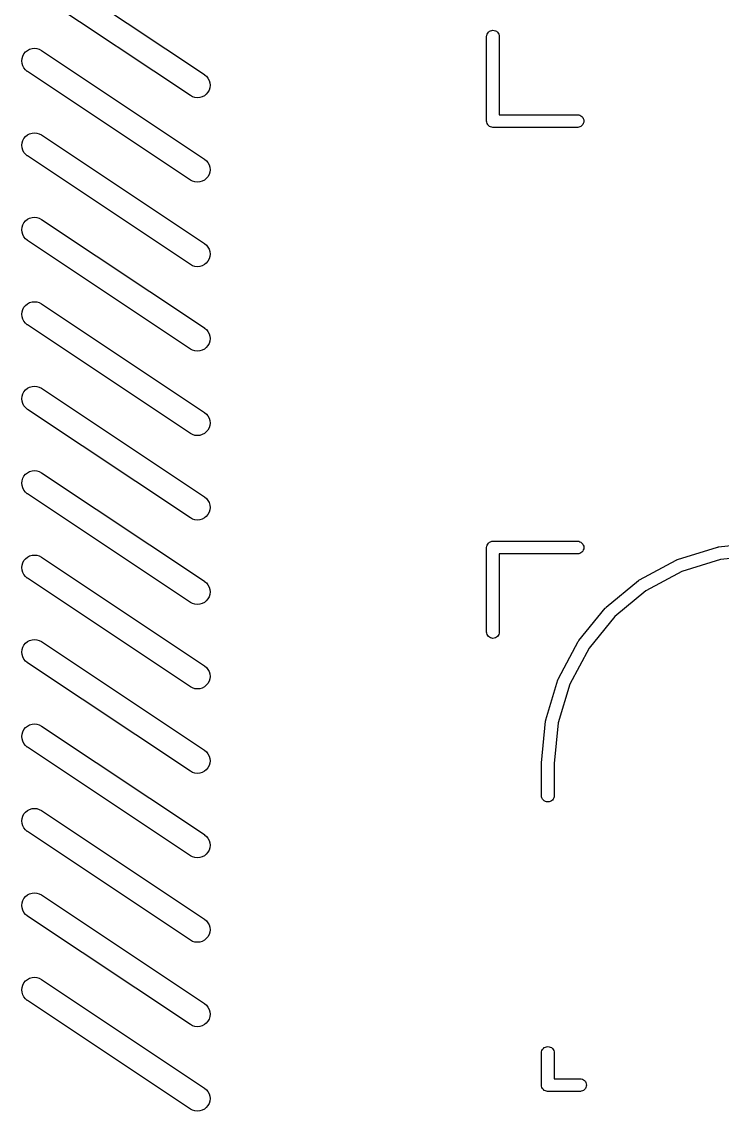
# Model space of a CAD drawing. Extents: x -13 to 127, y -89 to 15.
# Drawn here: x -12.58 to -4.29, y -75.87 to -62.97 of the extents above; entities that cross this region are included whole.
import ezdxf

# ---------------------------------------------------------------- set-up
doc = ezdxf.new("R2010")
doc.units = 0
doc.layers.add('BLACK', color=7, linetype='CONTINUOUS')

msp = doc.modelspace()

# ---------------------------------------------------------------- linework, layer by layer
at = {"layer": 'BLACK', "linetype": 'CONTINUOUS'}
for p, q in [((-12.3451, -62.3138), (-10.4165, -63.5995)), ((-10.5829, -63.8491), (-12.5115, -62.5634)), ((-7.02884, -63.0804), (-7.0147, -63.0761)), ((-7.0147, -63.0761), (-7, -63.0746)), ((-7, -63.0746), (-6.9853, -63.0761)), ((-6.9853, -63.0761), (-6.97116, -63.0804)), ((-7.075, -63.1463), (-7.07391, -63.1353)), ((-7.075, -64.1463), (-7.075, -63.1463)), ((-7.07391, -63.1353), (-7.06962, -63.1212)), ((-7.06962, -63.1212), (-7.06266, -63.1081)), ((-7.06266, -63.1081), (-7.05329, -63.0967)), ((-7.05329, -63.0967), (-7.04187, -63.0873)), ((-7.04187, -63.0873), (-7.02884, -63.0804)), ((-6.97116, -63.0804), (-6.95813, -63.0873)), ((-6.95813, -63.0873), (-6.94671, -63.0967)), ((-6.94671, -63.0967), (-6.93734, -63.1081)), ((-6.93734, -63.1081), (-6.93037, -63.1212)), ((-6.93037, -63.1212), (-6.92609, -63.1353)), ((-6.92609, -63.1353), (-6.925, -63.1463)), ((-6.925, -63.1463), (-6.925, -64.075)), ((-12.5525, -63.3545), (-12.5338, -63.332)), ((-12.5338, -63.332), (-12.5111, -63.3135)), ((-12.5111, -63.3135), (-12.4852, -63.2998)), ((-12.4852, -63.2998), (-12.4572, -63.2914)), ((-12.4572, -63.2914), (-12.428, -63.2886)), ((-12.428, -63.2886), (-12.3989, -63.2915)), ((-12.3989, -63.2915), (-12.3709, -63.3)), ((-12.3709, -63.3), (-12.3451, -63.3138)), ((-12.3451, -63.3138), (-10.4165, -64.5995)), ((-12.5783, -63.4373), (-12.5752, -63.4082)), ((-12.5757, -63.4664), (-12.5783, -63.4373)), ((-12.5675, -63.4945), (-12.5757, -63.4664)), ((-12.5752, -63.4082), (-12.5665, -63.3802)), ((-12.5665, -63.3802), (-12.5525, -63.3545)), ((-12.5539, -63.5205), (-12.5675, -63.4945)), ((-12.5356, -63.5434), (-12.5539, -63.5205)), ((-12.5132, -63.5622), (-12.5356, -63.5434)), ((-12.5115, -63.5634), (-12.5132, -63.5622)), ((-10.5829, -64.8491), (-12.5115, -63.5634)), ((-10.4165, -63.5995), (-10.4148, -63.6007)), ((-10.4148, -63.6007), (-10.3924, -63.6195)), ((-10.3924, -63.6195), (-10.3741, -63.6423)), ((-10.3741, -63.6423), (-10.3605, -63.6683)), ((-10.3605, -63.6683), (-10.3523, -63.6964)), ((-10.3523, -63.6964), (-10.3497, -63.7256)), ((-10.5571, -63.8629), (-10.5829, -63.8491)), ((-10.4169, -63.8494), (-10.4428, -63.8631)), ((-10.3942, -63.8309), (-10.4169, -63.8494)), ((-10.3755, -63.8084), (-10.3942, -63.8309)), ((-10.3615, -63.7826), (-10.3755, -63.8084)), ((-10.3528, -63.7547), (-10.3615, -63.7826)), ((-10.3497, -63.7256), (-10.3528, -63.7547)), ((-10.5291, -63.8714), (-10.5571, -63.8629)), ((-10.4999, -63.8743), (-10.5291, -63.8714)), ((-10.4708, -63.8715), (-10.4999, -63.8743)), ((-10.4428, -63.8631), (-10.4708, -63.8715)), ((-6.925, -64.075), (-5.99632, -64.075)), ((-5.99632, -64.075), (-5.9853, -64.0761)), ((-5.9853, -64.0761), (-5.97116, -64.0804)), ((-5.97116, -64.0804), (-5.95813, -64.0873)), ((-5.95813, -64.0873), (-5.94671, -64.0967)), ((-5.94671, -64.0967), (-5.93734, -64.1081)), ((-5.93734, -64.1081), (-5.93037, -64.1212)), ((-7.07536, -64.15), (-7.075, -64.1463)), ((-7.07391, -64.1647), (-7.07536, -64.15)), ((-7.06962, -64.1788), (-7.07391, -64.1647)), ((-7.06266, -64.1919), (-7.06962, -64.1788)), ((-7.05887, -64.1965), (-7.06266, -64.1919)), ((-7.05329, -64.2033), (-7.05887, -64.1965)), ((-7.04187, -64.2127), (-7.05329, -64.2033)), ((-7.02884, -64.2196), (-7.04187, -64.2127)), ((-7.0147, -64.2239), (-7.02884, -64.2196)), ((-7, -64.2254), (-7.0147, -64.2239)), ((-6.99632, -64.225), (-7, -64.2254)), ((-5.99632, -64.225), (-6.99632, -64.225)), ((-5.9853, -64.2239), (-5.99632, -64.225)), ((-5.97116, -64.2196), (-5.9853, -64.2239)), ((-5.95813, -64.2127), (-5.97116, -64.2196)), ((-5.94671, -64.2033), (-5.95813, -64.2127)), ((-5.93734, -64.1919), (-5.94671, -64.2033)), ((-5.93037, -64.1788), (-5.93734, -64.1919)), ((-5.93037, -64.1212), (-5.92609, -64.1353)), ((-5.92609, -64.1647), (-5.93037, -64.1788)), ((-5.92609, -64.1353), (-5.92464, -64.15)), ((-5.92464, -64.15), (-5.92609, -64.1647)), ((-12.5665, -64.3802), (-12.5525, -64.3545)), ((-12.5525, -64.3545), (-12.5338, -64.332)), ((-12.5338, -64.332), (-12.5111, -64.3135)), ((-12.5111, -64.3135), (-12.4852, -64.2998)), ((-12.4852, -64.2998), (-12.4572, -64.2914)), ((-12.4572, -64.2914), (-12.428, -64.2886)), ((-12.428, -64.2886), (-12.3989, -64.2915)), ((-12.3989, -64.2915), (-12.3709, -64.3)), ((-12.3709, -64.3), (-12.3451, -64.3138)), ((-12.3451, -64.3138), (-10.4165, -65.5995)), ((-12.5783, -64.4373), (-12.5752, -64.4082)), ((-12.5757, -64.4664), (-12.5783, -64.4373)), ((-12.5675, -64.4945), (-12.5757, -64.4664)), ((-12.5752, -64.4082), (-12.5665, -64.3802)), ((-12.5539, -64.5205), (-12.5675, -64.4945)), ((-12.5356, -64.5434), (-12.5539, -64.5205)), ((-12.5132, -64.5622), (-12.5356, -64.5434)), ((-12.5115, -64.5634), (-12.5132, -64.5622)), ((-10.5829, -65.8491), (-12.5115, -64.5634)), ((-10.4165, -64.5995), (-10.4148, -64.6007)), ((-10.4148, -64.6007), (-10.3924, -64.6195)), ((-10.3924, -64.6195), (-10.3741, -64.6423)), ((-10.3741, -64.6423), (-10.3605, -64.6683)), ((-10.3528, -64.7547), (-10.3615, -64.7826)), ((-10.3605, -64.6683), (-10.3523, -64.6964)), ((-10.3497, -64.7256), (-10.3528, -64.7547)), ((-10.3523, -64.6964), (-10.3497, -64.7256)), ((-10.5571, -64.8629), (-10.5829, -64.8491)), ((-10.5291, -64.8714), (-10.5571, -64.8629)), ((-10.4999, -64.8743), (-10.5291, -64.8714)), ((-10.4708, -64.8715), (-10.4999, -64.8743)), ((-10.4428, -64.8631), (-10.4708, -64.8715)), ((-10.4169, -64.8494), (-10.4428, -64.8631)), ((-10.3942, -64.8309), (-10.4169, -64.8494)), ((-10.3755, -64.8084), (-10.3942, -64.8309)), ((-10.3615, -64.7826), (-10.3755, -64.8084)), ((-12.5752, -65.4082), (-12.5665, -65.3802)), ((-12.5665, -65.3802), (-12.5525, -65.3545)), ((-12.5525, -65.3545), (-12.5338, -65.332)), ((-12.5338, -65.332), (-12.5111, -65.3135)), ((-12.5111, -65.3135), (-12.4852, -65.2998)), ((-12.4852, -65.2998), (-12.4572, -65.2914)), ((-12.4572, -65.2914), (-12.428, -65.2886)), ((-12.428, -65.2886), (-12.3989, -65.2915)), ((-12.3989, -65.2915), (-12.3709, -65.3)), ((-12.3709, -65.3), (-12.3451, -65.3138)), ((-12.3451, -65.3138), (-10.4165, -66.5995)), ((-12.5783, -65.4373), (-12.5752, -65.4082)), ((-12.5757, -65.4664), (-12.5783, -65.4373)), ((-12.5675, -65.4945), (-12.5757, -65.4664)), ((-12.5539, -65.5205), (-12.5675, -65.4945)), ((-12.5356, -65.5434), (-12.5539, -65.5205)), ((-12.5132, -65.5622), (-12.5356, -65.5434)), ((-12.5115, -65.5634), (-12.5132, -65.5622)), ((-10.5829, -66.8491), (-12.5115, -65.5634)), ((-10.4165, -65.5995), (-10.4148, -65.6007)), ((-10.4148, -65.6007), (-10.3924, -65.6195)), ((-10.3924, -65.6195), (-10.3741, -65.6423)), ((-10.3741, -65.6423), (-10.3605, -65.6683)), ((-10.3615, -65.7826), (-10.3755, -65.8084)), ((-10.3528, -65.7547), (-10.3615, -65.7826)), ((-10.3605, -65.6683), (-10.3523, -65.6964)), ((-10.3497, -65.7256), (-10.3528, -65.7547)), ((-10.3523, -65.6964), (-10.3497, -65.7256)), ((-10.5571, -65.8629), (-10.5829, -65.8491)), ((-10.5291, -65.8714), (-10.5571, -65.8629)), ((-10.4999, -65.8743), (-10.5291, -65.8714)), ((-10.4708, -65.8715), (-10.4999, -65.8743)), ((-10.4428, -65.8631), (-10.4708, -65.8715)), ((-10.4169, -65.8494), (-10.4428, -65.8631)), ((-10.3942, -65.8309), (-10.4169, -65.8494)), ((-10.3755, -65.8084), (-10.3942, -65.8309)), ((-12.5111, -66.3135), (-12.4852, -66.2998)), ((-12.4852, -66.2998), (-12.4572, -66.2914)), ((-12.4572, -66.2914), (-12.428, -66.2886)), ((-12.428, -66.2886), (-12.3989, -66.2915)), ((-12.3989, -66.2915), (-12.3709, -66.3)), ((-12.3709, -66.3), (-12.3451, -66.3138)), ((-12.5783, -66.4373), (-12.5752, -66.4082)), ((-12.5752, -66.4082), (-12.5665, -66.3802)), ((-12.5665, -66.3802), (-12.5525, -66.3545)), ((-12.5525, -66.3545), (-12.5338, -66.332)), ((-12.5338, -66.332), (-12.5111, -66.3135)), ((-12.3451, -66.3138), (-10.4165, -67.5995)), ((-12.5757, -66.4664), (-12.5783, -66.4373)), ((-12.5675, -66.4945), (-12.5757, -66.4664)), ((-12.5539, -66.5205), (-12.5675, -66.4945)), ((-12.5356, -66.5434), (-12.5539, -66.5205)), ((-12.5132, -66.5622), (-12.5356, -66.5434)), ((-12.5115, -66.5634), (-12.5132, -66.5622)), ((-10.5829, -67.8491), (-12.5115, -66.5634)), ((-10.4165, -66.5995), (-10.4148, -66.6007)), ((-10.4148, -66.6007), (-10.3924, -66.6195)), ((-10.3924, -66.6195), (-10.3741, -66.6423)), ((-10.3741, -66.6423), (-10.3605, -66.6683)), ((-10.3605, -66.6683), (-10.3523, -66.6964)), ((-10.3755, -66.8084), (-10.3942, -66.8309)), ((-10.3615, -66.7826), (-10.3755, -66.8084)), ((-10.3528, -66.7547), (-10.3615, -66.7826)), ((-10.3497, -66.7256), (-10.3528, -66.7547)), ((-10.3523, -66.6964), (-10.3497, -66.7256)), ((-10.5571, -66.8629), (-10.5829, -66.8491)), ((-10.5291, -66.8714), (-10.5571, -66.8629)), ((-10.4999, -66.8743), (-10.5291, -66.8714)), ((-10.4708, -66.8715), (-10.4999, -66.8743)), ((-10.4428, -66.8631), (-10.4708, -66.8715)), ((-10.4169, -66.8494), (-10.4428, -66.8631)), ((-10.3942, -66.8309), (-10.4169, -66.8494)), ((-12.5525, -67.3545), (-12.5338, -67.332)), ((-12.5338, -67.332), (-12.5111, -67.3135)), ((-12.5111, -67.3135), (-12.4852, -67.2998)), ((-12.4852, -67.2998), (-12.4572, -67.2914)), ((-12.4572, -67.2914), (-12.428, -67.2886)), ((-12.428, -67.2886), (-12.3989, -67.2915)), ((-12.3989, -67.2915), (-12.3709, -67.3)), ((-12.3709, -67.3), (-12.3451, -67.3138)), ((-12.3451, -67.3138), (-10.4165, -68.5995)), ((-12.5783, -67.4373), (-12.5752, -67.4082)), ((-12.5757, -67.4664), (-12.5783, -67.4373)), ((-12.5752, -67.4082), (-12.5665, -67.3802)), ((-12.5665, -67.3802), (-12.5525, -67.3545)), ((-12.5675, -67.4945), (-12.5757, -67.4664)), ((-12.5539, -67.5205), (-12.5675, -67.4945)), ((-12.5356, -67.5434), (-12.5539, -67.5205)), ((-12.5132, -67.5622), (-12.5356, -67.5434)), ((-12.5115, -67.5634), (-12.5132, -67.5622)), ((-10.5829, -68.8491), (-12.5115, -67.5634)), ((-10.4165, -67.5995), (-10.4148, -67.6007)), ((-10.4148, -67.6007), (-10.3924, -67.6195)), ((-10.3924, -67.6195), (-10.3741, -67.6423)), ((-10.3741, -67.6423), (-10.3605, -67.6683)), ((-10.3605, -67.6683), (-10.3523, -67.6964)), ((-10.3523, -67.6964), (-10.3497, -67.7256)), ((-10.5571, -67.8629), (-10.5829, -67.8491)), ((-10.4169, -67.8494), (-10.4428, -67.8631)), ((-10.3942, -67.8309), (-10.4169, -67.8494)), ((-10.3755, -67.8084), (-10.3942, -67.8309)), ((-10.3615, -67.7826), (-10.3755, -67.8084)), ((-10.3528, -67.7547), (-10.3615, -67.7826)), ((-10.3497, -67.7256), (-10.3528, -67.7547)), ((-10.5291, -67.8714), (-10.5571, -67.8629)), ((-10.4999, -67.8743), (-10.5291, -67.8714)), ((-10.4708, -67.8715), (-10.4999, -67.8743)), ((-10.4428, -67.8631), (-10.4708, -67.8715)), ((-12.5665, -68.3802), (-12.5525, -68.3545)), ((-12.5525, -68.3545), (-12.5338, -68.332)), ((-12.5338, -68.332), (-12.5111, -68.3135)), ((-12.5111, -68.3135), (-12.4852, -68.2998)), ((-12.4852, -68.2998), (-12.4572, -68.2914)), ((-12.4572, -68.2914), (-12.428, -68.2886)), ((-12.428, -68.2886), (-12.3989, -68.2915)), ((-12.3989, -68.2915), (-12.3709, -68.3)), ((-12.3709, -68.3), (-12.3451, -68.3138)), ((-12.3451, -68.3138), (-10.4165, -69.5995)), ((-12.5783, -68.4373), (-12.5752, -68.4082)), ((-12.5757, -68.4664), (-12.5783, -68.4373)), ((-12.5675, -68.4945), (-12.5757, -68.4664)), ((-12.5752, -68.4082), (-12.5665, -68.3802)), ((-12.5539, -68.5205), (-12.5675, -68.4945)), ((-12.5356, -68.5434), (-12.5539, -68.5205)), ((-12.5132, -68.5622), (-12.5356, -68.5434)), ((-12.5115, -68.5634), (-12.5132, -68.5622)), ((-10.5829, -69.8491), (-12.5115, -68.5634)), ((-10.4165, -68.5995), (-10.4148, -68.6007)), ((-10.4148, -68.6007), (-10.3924, -68.6195)), ((-10.3924, -68.6195), (-10.3741, -68.6423)), ((-10.3741, -68.6423), (-10.3605, -68.6683)), ((-10.3528, -68.7547), (-10.3615, -68.7826)), ((-10.3605, -68.6683), (-10.3523, -68.6964)), ((-10.3497, -68.7256), (-10.3528, -68.7547)), ((-10.3523, -68.6964), (-10.3497, -68.7256)), ((-10.5571, -68.8629), (-10.5829, -68.8491)), ((-10.5291, -68.8714), (-10.5571, -68.8629)), ((-10.4999, -68.8743), (-10.5291, -68.8714)), ((-10.4708, -68.8715), (-10.4999, -68.8743)), ((-10.4428, -68.8631), (-10.4708, -68.8715)), ((-10.4169, -68.8494), (-10.4428, -68.8631)), ((-10.3942, -68.8309), (-10.4169, -68.8494)), ((-10.3755, -68.8084), (-10.3942, -68.8309)), ((-10.3615, -68.7826), (-10.3755, -68.8084)), ((-7.05329, -69.1467), (-7.04187, -69.1373)), ((-7.04187, -69.1373), (-7.02884, -69.1304)), ((-7.02884, -69.1304), (-7.0147, -69.1261)), ((-7.0147, -69.1261), (-7.00367, -69.125)), ((-7.00367, -69.125), (-7, -69.1246)), ((-7, -69.1246), (-6.99632, -69.125)), ((-6.99632, -69.125), (-5.99632, -69.125)), ((-5.99632, -69.125), (-5.9853, -69.1261)), ((-5.9853, -69.1261), (-5.97116, -69.1304)), ((-5.97116, -69.1304), (-5.95813, -69.1373)), ((-5.95813, -69.1373), (-5.94671, -69.1467)), ((-4.32858, -69.1923), (-3.83557, -69.1405)), ((-7.07536, -69.2), (-7.07391, -69.1853)), ((-7.075, -69.2037), (-7.07536, -69.2)), ((-7.075, -70.2037), (-7.075, -69.2037)), ((-7.07391, -69.1853), (-7.06962, -69.1712)), ((-7.06962, -69.1712), (-7.06266, -69.1581)), ((-7.06266, -69.1581), (-7.05329, -69.1467)), ((-5.97116, -69.2696), (-5.9853, -69.2739)), ((-5.95813, -69.2627), (-5.97116, -69.2696)), ((-5.94671, -69.2533), (-5.95813, -69.2627)), ((-5.94671, -69.1467), (-5.93734, -69.1581)), ((-5.93734, -69.2419), (-5.94671, -69.2533)), ((-5.93734, -69.1581), (-5.93037, -69.1712)), ((-5.93037, -69.2288), (-5.93734, -69.2419)), ((-5.93037, -69.1712), (-5.92609, -69.1853)), ((-5.92609, -69.2147), (-5.93037, -69.2288)), ((-5.92609, -69.1853), (-5.92464, -69.2)), ((-5.92464, -69.2), (-5.92609, -69.2147)), ((-4.81647, -69.3418), (-4.34292, -69.1952)), ((-4.34292, -69.1952), (-4.34291, -69.1952)), ((-4.34291, -69.1952), (-4.34191, -69.1949)), ((-4.34191, -69.1949), (-4.33524, -69.1937)), ((-4.33524, -69.1937), (-4.32858, -69.1923)), ((-12.5752, -69.4082), (-12.5665, -69.3802)), ((-12.5665, -69.3802), (-12.5525, -69.3545)), ((-12.5525, -69.3545), (-12.5338, -69.332)), ((-12.5338, -69.332), (-12.5111, -69.3135)), ((-12.5111, -69.3135), (-12.4852, -69.2998)), ((-12.4852, -69.2998), (-12.4572, -69.2914)), ((-12.4572, -69.2914), (-12.428, -69.2886)), ((-12.428, -69.2886), (-12.3989, -69.2915)), ((-12.3989, -69.2915), (-12.3709, -69.3)), ((-12.3709, -69.3), (-12.3451, -69.3138)), ((-12.3451, -69.3138), (-10.4165, -70.5995)), ((-5.99632, -69.275), (-6.925, -69.275)), ((-6.925, -69.275), (-6.925, -70.2037)), ((-5.9853, -69.2739), (-5.99632, -69.275)), ((-5.26602, -69.5833), (-4.82996, -69.3475)), ((-4.82996, -69.3475), (-4.82904, -69.347)), ((-4.82904, -69.347), (-4.82274, -69.3445)), ((-4.82274, -69.3445), (-4.81647, -69.3418)), ((-4.30558, -69.3407), (-4.76509, -69.4829)), ((-3.82368, -69.29), (-4.30558, -69.3407)), ((-12.5783, -69.4373), (-12.5752, -69.4082)), ((-12.5757, -69.4664), (-12.5783, -69.4373)), ((-12.5675, -69.4945), (-12.5757, -69.4664)), ((-12.5539, -69.5205), (-12.5675, -69.4945)), ((-12.5356, -69.5434), (-12.5539, -69.5205)), ((-4.76509, -69.4829), (-5.18821, -69.7117)), ((-12.5132, -69.5622), (-12.5356, -69.5434)), ((-12.5115, -69.5634), (-12.5132, -69.5622)), ((-10.5829, -70.8491), (-12.5115, -69.5634)), ((-10.4165, -69.5995), (-10.4148, -69.6007)), ((-10.4148, -69.6007), (-10.3924, -69.6195)), ((-10.3924, -69.6195), (-10.3741, -69.6423)), ((-10.3741, -69.6423), (-10.3605, -69.6683)), ((-5.66012, -69.9074), (-5.27816, -69.5915)), ((-5.27816, -69.5915), (-5.27735, -69.5908)), ((-5.27735, -69.5908), (-5.27166, -69.5871)), ((-5.27166, -69.5871), (-5.26602, -69.5833)), ((-10.3615, -69.7826), (-10.3755, -69.8084)), ((-10.3528, -69.7547), (-10.3615, -69.7826)), ((-10.3605, -69.6683), (-10.3523, -69.6964)), ((-10.3497, -69.7256), (-10.3528, -69.7547)), ((-10.3523, -69.6964), (-10.3497, -69.7256)), ((-5.18821, -69.7117), (-5.55884, -70.0183)), ((-10.5571, -69.8629), (-10.5829, -69.8491)), ((-10.5291, -69.8714), (-10.5571, -69.8629)), ((-10.4999, -69.8743), (-10.5291, -69.8714)), ((-10.4708, -69.8715), (-10.4999, -69.8743)), ((-10.4428, -69.8631), (-10.4708, -69.8715)), ((-10.4169, -69.8494), (-10.4428, -69.8631)), ((-10.3942, -69.8309), (-10.4169, -69.8494)), ((-10.3755, -69.8084), (-10.3942, -69.8309)), ((-5.67043, -69.9178), (-5.66976, -69.917)), ((-5.66976, -69.917), (-5.66494, -69.9123)), ((-5.66494, -69.9123), (-5.66012, -69.9074)), ((-5.98374, -70.302), (-5.67043, -69.9178)), ((-5.55884, -70.0183), (-5.86285, -70.3911)), ((-12.5111, -70.3135), (-12.4852, -70.2998)), ((-12.4852, -70.2998), (-12.4572, -70.2914)), ((-12.4572, -70.2914), (-12.428, -70.2886)), ((-12.428, -70.2886), (-12.3989, -70.2915)), ((-12.3989, -70.2915), (-12.3709, -70.3)), ((-12.3709, -70.3), (-12.3451, -70.3138)), ((-7.07391, -70.2147), (-7.075, -70.2037)), ((-7.06962, -70.2288), (-7.07391, -70.2147)), ((-7.06266, -70.2419), (-7.06962, -70.2288)), ((-7.05329, -70.2533), (-7.06266, -70.2419)), ((-7.04187, -70.2627), (-7.05329, -70.2533)), ((-7.02884, -70.2696), (-7.04187, -70.2627)), ((-7.0147, -70.2739), (-7.02884, -70.2696)), ((-7, -70.2754), (-7.0147, -70.2739)), ((-6.9853, -70.2739), (-7, -70.2754)), ((-6.97116, -70.2696), (-6.9853, -70.2739)), ((-6.95813, -70.2627), (-6.97116, -70.2696)), ((-6.94671, -70.2533), (-6.95813, -70.2627)), ((-6.93734, -70.2419), (-6.94671, -70.2533)), ((-6.93037, -70.2288), (-6.93734, -70.2419)), ((-6.92609, -70.2147), (-6.93037, -70.2288)), ((-6.925, -70.2037), (-6.92609, -70.2147)), ((-5.9875, -70.3076), (-5.98374, -70.302)), ((-12.5783, -70.4373), (-12.5752, -70.4082)), ((-12.5752, -70.4082), (-12.5665, -70.3802)), ((-12.5665, -70.3802), (-12.5525, -70.3545)), ((-12.5525, -70.3545), (-12.5338, -70.332)), ((-12.5338, -70.332), (-12.5111, -70.3135)), ((-12.3451, -70.3138), (-10.4165, -71.5995)), ((-6.22457, -70.7519), (-5.99184, -70.3142)), ((-5.86285, -70.3911), (-6.08867, -70.8158)), ((-5.99184, -70.3142), (-5.99134, -70.3133)), ((-5.99184, -70.3142), (-5.99184, -70.3142)), ((-5.99184, -70.3142), (-5.99184, -70.3142)), ((-5.99134, -70.3133), (-5.9875, -70.3076)), ((-12.5757, -70.4664), (-12.5783, -70.4373)), ((-12.5675, -70.4945), (-12.5757, -70.4664)), ((-12.5539, -70.5205), (-12.5675, -70.4945)), ((-12.5356, -70.5434), (-12.5539, -70.5205)), ((-12.5132, -70.5622), (-12.5356, -70.5434)), ((-12.5115, -70.5634), (-12.5132, -70.5622)), ((-10.5829, -71.8491), (-12.5115, -70.5634)), ((-10.4165, -70.5995), (-10.4148, -70.6007)), ((-10.4148, -70.6007), (-10.3924, -70.6195)), ((-10.3924, -70.6195), (-10.3741, -70.6423)), ((-10.3741, -70.6423), (-10.3605, -70.6683)), ((-10.3605, -70.6683), (-10.3523, -70.6964)), ((-10.3755, -70.8084), (-10.3942, -70.8309)), ((-10.3615, -70.7826), (-10.3755, -70.8084)), ((-10.3528, -70.7547), (-10.3615, -70.7826)), ((-10.3497, -70.7256), (-10.3528, -70.7547)), ((-10.3523, -70.6964), (-10.3497, -70.7256)), ((-6.37343, -71.24), (-6.23015, -70.7654)), ((-6.23015, -70.7654), (-6.22984, -70.7644)), ((-6.22984, -70.7644), (-6.22714, -70.7581)), ((-6.08867, -70.8158), (-6.2277, -71.2763)), ((-6.22714, -70.7581), (-6.22457, -70.7519)), ((-10.5571, -70.8629), (-10.5829, -70.8491)), ((-10.5291, -70.8714), (-10.5571, -70.8629)), ((-10.4999, -70.8743), (-10.5291, -70.8714)), ((-10.4708, -70.8715), (-10.4999, -70.8743)), ((-10.4428, -70.8631), (-10.4708, -70.8715)), ((-10.4169, -70.8494), (-10.4428, -70.8631)), ((-10.3942, -70.8309), (-10.4169, -70.8494)), ((-12.5525, -71.3545), (-12.5338, -71.332)), ((-12.5338, -71.332), (-12.5111, -71.3135)), ((-12.5111, -71.3135), (-12.4852, -71.2998)), ((-12.4852, -71.2998), (-12.4572, -71.2914)), ((-12.4572, -71.2914), (-12.428, -71.2886)), ((-12.428, -71.2886), (-12.3989, -71.2915)), ((-12.3989, -71.2915), (-12.3709, -71.3)), ((-12.3709, -71.3), (-12.3451, -71.3138)), ((-12.3451, -71.3138), (-10.4165, -72.5995)), ((-6.42464, -71.7477), (-6.37627, -71.2543)), ((-6.37627, -71.2543), (-6.37616, -71.2533)), ((-6.37627, -71.2543), (-6.37627, -71.2543)), ((-6.37627, -71.2543), (-6.37627, -71.2543)), ((-6.37616, -71.2533), (-6.37475, -71.2467)), ((-6.37475, -71.2467), (-6.37343, -71.24)), ((-6.2277, -71.2763), (-6.275, -71.7587)), ((-12.5783, -71.4373), (-12.5752, -71.4082)), ((-12.5757, -71.4664), (-12.5783, -71.4373)), ((-12.5752, -71.4082), (-12.5665, -71.3802)), ((-12.5665, -71.3802), (-12.5525, -71.3545)), ((-12.5675, -71.4945), (-12.5757, -71.4664)), ((-12.5539, -71.5205), (-12.5675, -71.4945)), ((-12.5356, -71.5434), (-12.5539, -71.5205)), ((-12.5132, -71.5622), (-12.5356, -71.5434)), ((-12.5115, -71.5634), (-12.5132, -71.5622)), ((-10.5829, -72.8491), (-12.5115, -71.5634)), ((-10.4165, -71.5995), (-10.4148, -71.6007)), ((-10.4148, -71.6007), (-10.3924, -71.6195)), ((-10.3924, -71.6195), (-10.3741, -71.6423)), ((-10.3741, -71.6423), (-10.3605, -71.6683)), ((-10.3605, -71.6683), (-10.3523, -71.6964)), ((-10.3523, -71.6964), (-10.3497, -71.7256)), ((-10.5571, -71.8629), (-10.5829, -71.8491)), ((-10.4169, -71.8494), (-10.4428, -71.8631)), ((-10.3942, -71.8309), (-10.4169, -71.8494)), ((-10.3755, -71.8084), (-10.3942, -71.8309)), ((-10.3615, -71.7826), (-10.3755, -71.8084)), ((-10.3528, -71.7547), (-10.3615, -71.7826)), ((-10.3497, -71.7256), (-10.3528, -71.7547)), ((-6.425, -71.7513), (-6.42464, -71.7477)), ((-6.425, -72.1397), (-6.425, -71.7513)), ((-6.42464, -71.7477), (-6.42464, -71.7477)), ((-6.275, -71.7587), (-6.275, -72.1397)), ((-10.5291, -71.8714), (-10.5571, -71.8629)), ((-10.4999, -71.8743), (-10.5291, -71.8714)), ((-10.4708, -71.8715), (-10.4999, -71.8743)), ((-10.4428, -71.8631), (-10.4708, -71.8715)), ((-6.42391, -72.1507), (-6.425, -72.1397)), ((-6.41962, -72.1648), (-6.42391, -72.1507)), ((-6.41266, -72.1779), (-6.41962, -72.1648)), ((-6.40329, -72.1893), (-6.41266, -72.1779)), ((-6.39187, -72.1987), (-6.40329, -72.1893)), ((-6.37884, -72.2056), (-6.39187, -72.1987)), ((-6.3647, -72.2099), (-6.37884, -72.2056)), ((-6.35, -72.2114), (-6.3647, -72.2099)), ((-6.3353, -72.2099), (-6.35, -72.2114)), ((-6.32116, -72.2056), (-6.3353, -72.2099)), ((-6.30813, -72.1987), (-6.32116, -72.2056)), ((-6.29671, -72.1893), (-6.30813, -72.1987)), ((-6.28734, -72.1779), (-6.29671, -72.1893)), ((-6.28037, -72.1648), (-6.28734, -72.1779)), ((-6.27609, -72.1507), (-6.28037, -72.1648)), ((-6.275, -72.1397), (-6.27609, -72.1507)), ((-12.5665, -72.3802), (-12.5525, -72.3545)), ((-12.5525, -72.3545), (-12.5338, -72.332)), ((-12.5338, -72.332), (-12.5111, -72.3135)), ((-12.5111, -72.3135), (-12.4852, -72.2998)), ((-12.4852, -72.2998), (-12.4572, -72.2914)), ((-12.4572, -72.2914), (-12.428, -72.2886)), ((-12.428, -72.2886), (-12.3989, -72.2915)), ((-12.3989, -72.2915), (-12.3709, -72.3)), ((-12.3709, -72.3), (-12.3451, -72.3138)), ((-12.3451, -72.3138), (-10.4165, -73.5995)), ((-12.5783, -72.4373), (-12.5752, -72.4082)), ((-12.5757, -72.4664), (-12.5783, -72.4373)), ((-12.5675, -72.4945), (-12.5757, -72.4664)), ((-12.5752, -72.4082), (-12.5665, -72.3802)), ((-12.5539, -72.5205), (-12.5675, -72.4945)), ((-12.5356, -72.5434), (-12.5539, -72.5205)), ((-12.5132, -72.5622), (-12.5356, -72.5434)), ((-12.5115, -72.5634), (-12.5132, -72.5622)), ((-10.5829, -73.8491), (-12.5115, -72.5634)), ((-10.4165, -72.5995), (-10.4148, -72.6007)), ((-10.4148, -72.6007), (-10.3924, -72.6195)), ((-10.3924, -72.6195), (-10.3741, -72.6423)), ((-10.3741, -72.6423), (-10.3605, -72.6683)), ((-10.3528, -72.7547), (-10.3615, -72.7826)), ((-10.3605, -72.6683), (-10.3523, -72.6964)), ((-10.3497, -72.7256), (-10.3528, -72.7547)), ((-10.3523, -72.6964), (-10.3497, -72.7256)), ((-10.5571, -72.8629), (-10.5829, -72.8491)), ((-10.5291, -72.8714), (-10.5571, -72.8629)), ((-10.4999, -72.8743), (-10.5291, -72.8714)), ((-10.4708, -72.8715), (-10.4999, -72.8743)), ((-10.4428, -72.8631), (-10.4708, -72.8715)), ((-10.4169, -72.8494), (-10.4428, -72.8631)), ((-10.3942, -72.8309), (-10.4169, -72.8494)), ((-10.3755, -72.8084), (-10.3942, -72.8309)), ((-10.3615, -72.7826), (-10.3755, -72.8084)), ((-12.5752, -73.4082), (-12.5665, -73.3802)), ((-12.5665, -73.3802), (-12.5525, -73.3545)), ((-12.5525, -73.3545), (-12.5338, -73.332)), ((-12.5338, -73.332), (-12.5111, -73.3135)), ((-12.5111, -73.3135), (-12.4852, -73.2998)), ((-12.4852, -73.2998), (-12.4572, -73.2914)), ((-12.4572, -73.2914), (-12.428, -73.2886)), ((-12.428, -73.2886), (-12.3989, -73.2915)), ((-12.3989, -73.2915), (-12.3709, -73.3)), ((-12.3709, -73.3), (-12.3451, -73.3138)), ((-12.3451, -73.3138), (-10.4165, -74.5995)), ((-12.5783, -73.4373), (-12.5752, -73.4082)), ((-12.5757, -73.4664), (-12.5783, -73.4373)), ((-12.5675, -73.4945), (-12.5757, -73.4664)), ((-12.5539, -73.5205), (-12.5675, -73.4945)), ((-12.5356, -73.5434), (-12.5539, -73.5205)), ((-12.5132, -73.5622), (-12.5356, -73.5434)), ((-12.5115, -73.5634), (-12.5132, -73.5622)), ((-10.5829, -74.8491), (-12.5115, -73.5634)), ((-10.4165, -73.5995), (-10.4148, -73.6007)), ((-10.4148, -73.6007), (-10.3924, -73.6195)), ((-10.3924, -73.6195), (-10.3741, -73.6423)), ((-10.3741, -73.6423), (-10.3605, -73.6683)), ((-10.3615, -73.7826), (-10.3755, -73.8084)), ((-10.3528, -73.7547), (-10.3615, -73.7826)), ((-10.3605, -73.6683), (-10.3523, -73.6964)), ((-10.3497, -73.7256), (-10.3528, -73.7547)), ((-10.3523, -73.6964), (-10.3497, -73.7256)), ((-10.5571, -73.8629), (-10.5829, -73.8491)), ((-10.5291, -73.8714), (-10.5571, -73.8629)), ((-10.4999, -73.8743), (-10.5291, -73.8714)), ((-10.4708, -73.8715), (-10.4999, -73.8743)), ((-10.4428, -73.8631), (-10.4708, -73.8715)), ((-10.4169, -73.8494), (-10.4428, -73.8631)), ((-10.3942, -73.8309), (-10.4169, -73.8494)), ((-10.3755, -73.8084), (-10.3942, -73.8309)), ((-12.5111, -74.3135), (-12.4852, -74.2998)), ((-12.4852, -74.2998), (-12.4572, -74.2914)), ((-12.4572, -74.2914), (-12.428, -74.2886)), ((-12.428, -74.2886), (-12.3989, -74.2915)), ((-12.3989, -74.2915), (-12.3709, -74.3)), ((-12.3709, -74.3), (-12.3451, -74.3138)), ((-12.5783, -74.4373), (-12.5752, -74.4082)), ((-12.5752, -74.4082), (-12.5665, -74.3802)), ((-12.5665, -74.3802), (-12.5525, -74.3545)), ((-12.5525, -74.3545), (-12.5338, -74.332)), ((-12.5338, -74.332), (-12.5111, -74.3135)), ((-12.3451, -74.3138), (-10.4165, -75.5995)), ((-12.5757, -74.4664), (-12.5783, -74.4373)), ((-12.5675, -74.4945), (-12.5757, -74.4664)), ((-12.5539, -74.5205), (-12.5675, -74.4945)), ((-12.5356, -74.5434), (-12.5539, -74.5205)), ((-12.5132, -74.5622), (-12.5356, -74.5434)), ((-12.5115, -74.5634), (-12.5132, -74.5622)), ((-10.5829, -75.8491), (-12.5115, -74.5634)), ((-10.4165, -74.5995), (-10.4148, -74.6007)), ((-10.4148, -74.6007), (-10.3924, -74.6195)), ((-10.3924, -74.6195), (-10.3741, -74.6423)), ((-10.3741, -74.6423), (-10.3605, -74.6683)), ((-10.3605, -74.6683), (-10.3523, -74.6964)), ((-10.3755, -74.8084), (-10.3942, -74.8309)), ((-10.3615, -74.7826), (-10.3755, -74.8084)), ((-10.3528, -74.7547), (-10.3615, -74.7826)), ((-10.3497, -74.7256), (-10.3528, -74.7547)), ((-10.3523, -74.6964), (-10.3497, -74.7256)), ((-10.5571, -74.8629), (-10.5829, -74.8491)), ((-10.5291, -74.8714), (-10.5571, -74.8629)), ((-10.4999, -74.8743), (-10.5291, -74.8714)), ((-10.4708, -74.8715), (-10.4999, -74.8743)), ((-10.4428, -74.8631), (-10.4708, -74.8715)), ((-10.4169, -74.8494), (-10.4428, -74.8631)), ((-10.3942, -74.8309), (-10.4169, -74.8494)), ((-6.425, -75.1803), (-6.42391, -75.1693)), ((-6.425, -75.5613), (-6.425, -75.1803)), ((-6.42391, -75.1693), (-6.41962, -75.1552)), ((-6.41962, -75.1552), (-6.41266, -75.1421)), ((-6.41266, -75.1421), (-6.40329, -75.1307)), ((-6.40329, -75.1307), (-6.39187, -75.1213)), ((-6.39187, -75.1213), (-6.37884, -75.1144)), ((-6.37884, -75.1144), (-6.3647, -75.1101)), ((-6.3647, -75.1101), (-6.35, -75.1086)), ((-6.35, -75.1086), (-6.3353, -75.1101)), ((-6.3353, -75.1101), (-6.32116, -75.1144)), ((-6.32116, -75.1144), (-6.30813, -75.1213)), ((-6.30813, -75.1213), (-6.29671, -75.1307)), ((-6.29671, -75.1307), (-6.28734, -75.1421)), ((-6.28734, -75.1421), (-6.28037, -75.1552)), ((-6.28037, -75.1552), (-6.27609, -75.1693)), ((-6.27609, -75.1693), (-6.275, -75.1803)), ((-6.275, -75.1803), (-6.275, -75.49)), ((-6.42536, -75.565), (-6.425, -75.5613)), ((-6.42391, -75.5797), (-6.42536, -75.565)), ((-6.41962, -75.5938), (-6.42391, -75.5797)), ((-6.275, -75.49), (-5.96532, -75.49)), ((-5.96532, -75.49), (-5.9543, -75.4911)), ((-5.9543, -75.4911), (-5.94016, -75.4954)), ((-5.94016, -75.4954), (-5.92713, -75.5023)), ((-5.92713, -75.5023), (-5.91571, -75.5117)), ((-5.91571, -75.5117), (-5.90634, -75.5231)), ((-5.90634, -75.5231), (-5.89938, -75.5362)), ((-5.89938, -75.5362), (-5.89509, -75.5503)), ((-5.89509, -75.5797), (-5.89938, -75.5938)), ((-5.89509, -75.5503), (-5.89364, -75.565)), ((-5.89364, -75.565), (-5.89509, -75.5797)), ((-10.4165, -75.5995), (-10.4148, -75.6007)), ((-10.4148, -75.6007), (-10.3924, -75.6195)), ((-10.3924, -75.6195), (-10.3741, -75.6423)), ((-10.3741, -75.6423), (-10.3605, -75.6683)), ((-10.3605, -75.6683), (-10.3523, -75.6964)), ((-10.3523, -75.6964), (-10.3497, -75.7256)), ((-6.41266, -75.6069), (-6.41962, -75.5938)), ((-6.40329, -75.6183), (-6.41266, -75.6069)), ((-6.39187, -75.6277), (-6.40329, -75.6183)), ((-6.37884, -75.6346), (-6.39187, -75.6277)), ((-6.3647, -75.6389), (-6.37884, -75.6346)), ((-6.35367, -75.64), (-6.3647, -75.6389)), ((-6.35, -75.6404), (-6.35367, -75.64)), ((-6.34632, -75.64), (-6.35, -75.6404)), ((-5.96532, -75.64), (-6.34632, -75.64)), ((-5.9543, -75.6389), (-5.96532, -75.64)), ((-5.94016, -75.6346), (-5.9543, -75.6389)), ((-5.92713, -75.6277), (-5.94016, -75.6346)), ((-5.91571, -75.6183), (-5.92713, -75.6277)), ((-5.90634, -75.6069), (-5.91571, -75.6183)), ((-5.89938, -75.5938), (-5.90634, -75.6069)), ((-10.5571, -75.8629), (-10.5829, -75.8491)), ((-10.4169, -75.8494), (-10.4428, -75.8631)), ((-10.3942, -75.8309), (-10.4169, -75.8494)), ((-10.3755, -75.8084), (-10.3942, -75.8309)), ((-10.3615, -75.7826), (-10.3755, -75.8084)), ((-10.3528, -75.7547), (-10.3615, -75.7826)), ((-10.3497, -75.7256), (-10.3528, -75.7547)), ((-10.5291, -75.8714), (-10.5571, -75.8629)), ((-10.4999, -75.8743), (-10.5291, -75.8714)), ((-10.4708, -75.8715), (-10.4999, -75.8743)), ((-10.4428, -75.8631), (-10.4708, -75.8715))]:
    msp.add_line(p, q, dxfattribs=at)

doc.saveas('drawing.dxf')
